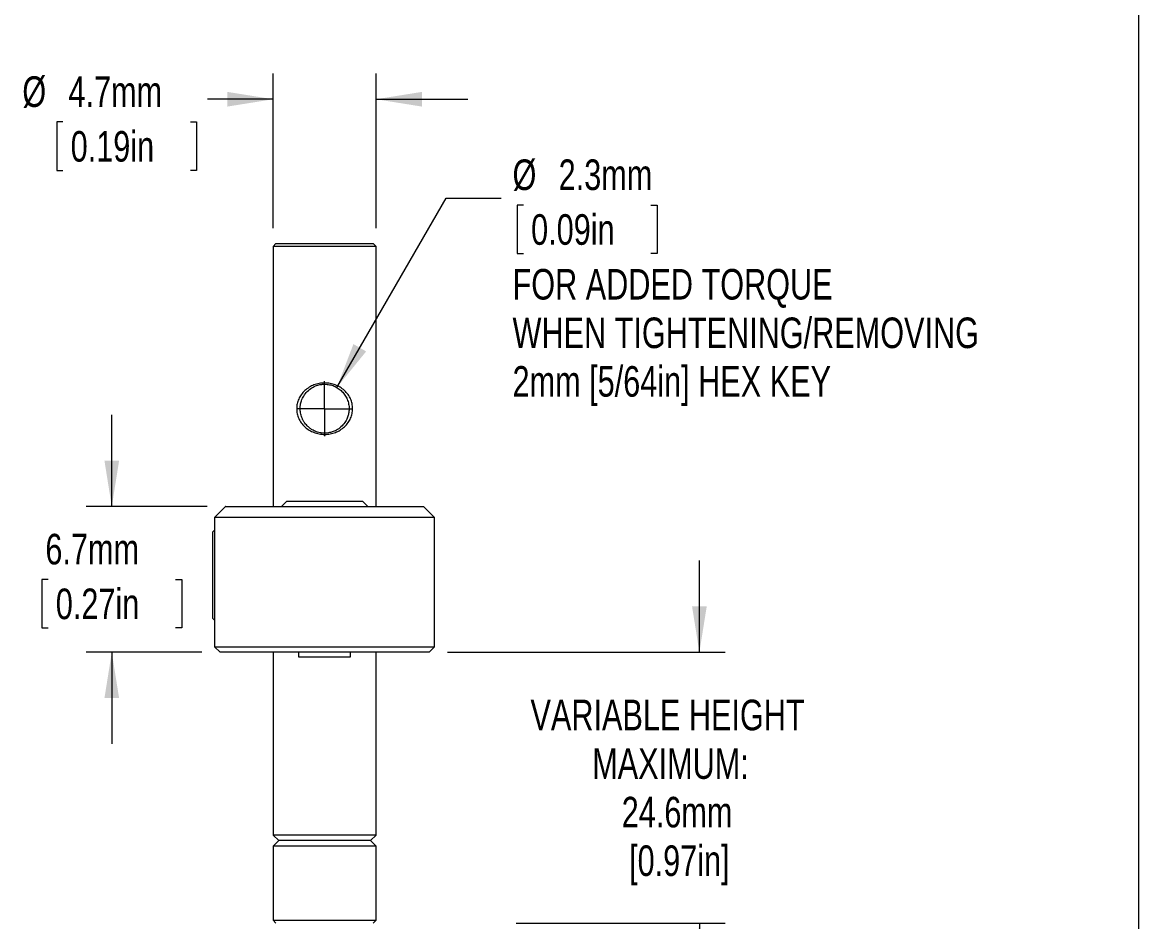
# Model space of a CAD drawing. Header units: millimetres. Extents: x 2 to 278, y 1 to 215.
# Drawn here: x 200.6 to 278, y 75.4 to 137.7 of the extents above; entities that cross this region are included whole.
import ezdxf

# ---------------------------------------------------------------- set-up
doc = ezdxf.new("R2010")
doc.units = ezdxf.units.MM
doc.styles.add('SLDTEXTSTYLE0', font='TXT', dxfattribs={"width": 0.75})
doc.dimstyles.new('SLDDIMSTYLE0', dxfattribs={"dimtxt": 2.116667, "dimasz": 3.175, "dimexe": 0, "dimexo": 0.0625, "dimgap": 0.529167, "dimtad": 0, "dimtih": 1, "dimtoh": 1, "dimdec": 1, "dimlfac": 0.666667, "dimrnd": 1e-09, "dimzin": 12, "dimdsep": 46, "dimtxsty": 'SLDTEXTSTYLE0', "dimsah": 1, "dimcen": 0.09, "dimadec": 0, "dimazin": 3, "dimtfac": 1, "dimtdec": 1, "dimtmove": 0, "dimatfit": 0, "dimfxl": 1, "dimfrac": 2, "dimtolj": 1, "dimtzin": 12, "dimarcsym": 0})
doc.dimstyles.new('SLDDIMSTYLE3', dxfattribs={"dimtxt": 2.116667, "dimasz": 3.175, "dimexe": 0, "dimexo": 0.0625, "dimgap": 0.529167, "dimtad": 0, "dimtih": 1, "dimtoh": 1, "dimdec": 1, "dimlfac": 0.666667, "dimrnd": 1e-09, "dimzin": 12, "dimdsep": 46, "dimtxsty": 'SLDTEXTSTYLE0', "dimsah": 1, "dimcen": 0, "dimadec": 0, "dimazin": 3, "dimtfac": 1, "dimtdec": 1, "dimtofl": 0, "dimtmove": 0, "dimatfit": 3, "dimfxl": 1, "dimfrac": 2, "dimtolj": 1, "dimtzin": 12, "dimarcsym": 0})

# ---------------------------------------------------------------- blocks, each defined once
blk = doc.blocks.new('_D_9')
at = {"color": 7, "linetype": 'Continuous', "lineweight": 0}
for p, q in [((206.846, 104.169), (206.846, 110.519)), ((213.465, 104.169), (205.068, 104.169)), ((202.431, 99.12), (202.002, 99.12)), ((202.002, 99.12), (202.002, 95.757)), ((211.261, 99.12), (211.69, 99.12)), ((211.69, 99.12), (211.69, 95.757)), ((202.002, 95.757), (202.431, 95.757)), ((211.69, 95.757), (211.261, 95.757)), ((213.084, 94.072), (205.068, 94.072)), ((206.846, 94.072), (206.846, 87.722))]:
    blk.add_line(p, q, dxfattribs=at)
for points in [[(206.846, 104.169), (207.354, 107.344), (206.338, 107.344)], [(206.846, 94.072), (206.338, 90.897), (207.354, 90.897)]]:
    blk.add_solid(points, dxfattribs=at)
at = {"color": 7, "linetype": 'Continuous', "lineweight": 0, "char_height": 2.1167, "attachment_point": 1, "style": 'SLDTEXTSTYLE0'}
for s, insert in [('6.7mm', (202.246, 102.278)), ('0.27in', (202.967, 98.486))]:
    blk.add_mtext(s, dxfattribs=dict(at, insert=insert))
blk = doc.blocks.new('_D_10')
at = {"color": 7, "linetype": 'Continuous', "lineweight": 0}
for p, q in [((218.031, 123.455), (218.031, 134.154)), ((225.155, 123.455), (225.155, 134.154)), ((218.031, 132.376), (213.473, 132.376)), ((225.155, 132.376), (231.505, 132.376)), ((203.462, 130.805), (203.033, 130.805)), ((203.033, 130.805), (203.033, 127.442)), ((212.292, 130.805), (212.722, 130.805)), ((212.722, 130.805), (212.722, 127.442)), ((203.033, 127.442), (203.462, 127.442)), ((212.722, 127.442), (212.292, 127.442))]:
    blk.add_line(p, q, dxfattribs=at)
for points in [[(218.031, 132.376), (214.856, 132.884), (214.856, 131.868)], [(225.155, 132.376), (228.33, 131.868), (228.33, 132.884)]]:
    blk.add_solid(points, dxfattribs=at)
at = {"color": 7, "linetype": 'Continuous', "lineweight": 0, "char_height": 2.1167, "attachment_point": 1, "style": 'SLDTEXTSTYLE0'}
for s, insert in [('%%c', (200.649, 133.963)), ('4.7mm', (203.844, 133.963)), ('0.19in', (203.999, 130.171))]:
    blk.add_mtext(s, dxfattribs=dict(at, insert=insert))
blk = doc.blocks.new('_D_11')
at = {"color": 7, "linetype": 'Continuous', "lineweight": 0}
for p, q in [((222.441, 112.414), (230.007, 125.519)), ((230.007, 125.519), (233.817, 125.519)), ((235.362, 125.048), (234.932, 125.048)), ((234.932, 125.048), (234.932, 121.685)), ((244.192, 125.048), (244.621, 125.048)), ((244.621, 125.048), (244.621, 121.685)), ((234.932, 121.685), (235.362, 121.685)), ((244.621, 121.685), (244.192, 121.685))]:
    blk.add_line(p, q, dxfattribs=at)
blk.add_solid([(222.441, 112.414), (224.468, 114.91), (223.588, 115.418)], dxfattribs=at)
at = {"color": 7, "linetype": 'Continuous', "lineweight": 0, "attachment_point": 1, "style": 'SLDTEXTSTYLE0'}
for s, insert, char_height in [('%%c', (234.611, 128.206), 2.1167), ('2.3mm', (237.806, 128.206), 2.1167), ('0.09in', (235.898, 124.413), 2.1167), ('FOR ADDED TORQUE', (234.611, 120.621), 2.11667), ('WHEN TIGHTENING/REMOVING', (234.611, 117.258), 2.11667), ('2mm [5/64in] HEX KEY', (234.611, 113.895), 2.11667)]:
    blk.add_mtext(s, dxfattribs=dict(at, insert=insert, char_height=char_height))
blk = doc.blocks.new('_D_12')
at = {"color": 7, "linetype": 'Continuous', "lineweight": 0}
for p, q in [((247.556, 94.072), (247.556, 100.422)), ((230.102, 94.072), (249.334, 94.072)), ((234.865, 75.322), (249.334, 75.322)), ((247.556, 75.322), (247.556, 68.972))]:
    blk.add_line(p, q, dxfattribs=at)
for points in [[(247.556, 94.072), (248.064, 97.247), (247.048, 97.247)], [(247.556, 75.322), (247.048, 72.147), (248.064, 72.147)]]:
    blk.add_solid(points, dxfattribs=at)
at = {"color": 7, "linetype": 'Continuous', "lineweight": 0, "attachment_point": 1, "style": 'SLDTEXTSTYLE0'}
for s, insert, char_height in [('VARIABLE HEIGHT', (235.854, 90.789), 2.11667), ('MAXIMUM:', (240.128, 87.426), 2.1167), ('24.6mm', (242.174, 84.063), 2.1167), ('[0.97in]', (242.686, 80.699), 2.1167)]:
    blk.add_mtext(s, dxfattribs=dict(at, insert=insert, char_height=char_height))
blk = doc.blocks.new('SW_CENTERMARKSYMBOL_0')
at = {"color": 0, "linetype": 'Continuous', "lineweight": 0}
for q in [(0, 1.905), (-1.905, 0), (0, -1.905), (1.905, 0)]:
    blk.add_line((0, 0), q, dxfattribs=at)

msp = doc.modelspace()

# ---------------------------------------------------------------- linework, layer by layer
at = {"color": 7, "linetype": 'Continuous', "lineweight": 0}
for p, q in [((277.989, 0.903), (277.989, 214.645)), ((218.221, 122.376), (218.031, 122.185)), ((218.221, 122.376), (224.965, 122.376)), ((225.155, 122.185), (224.965, 122.376)), ((218.031, 122.185), (218.031, 104.169)), ((225.155, 122.185), (218.031, 122.185)), ((225.155, 104.169), (225.155, 122.185)), ((221.489, 112.633), (221.609, 112.639)), ((218.974, 104.55), (218.593, 104.169)), ((218.974, 104.55), (224.212, 104.55)), ((224.593, 104.169), (224.212, 104.55)), ((214.735, 104.169), (213.973, 103.407)), ((214.744, 104.177), (214.735, 104.169)), ((214.735, 104.169), (220.641, 104.169)), ((220.641, 104.169), (222.546, 104.169)), ((222.546, 104.169), (228.451, 104.169)), ((228.451, 104.169), (228.447, 104.173)), ((229.213, 103.407), (228.451, 104.169)), ((213.973, 103.407), (213.973, 94.453)), ((213.973, 103.407), (213.973, 103.407)), ((220.641, 103.407), (213.973, 103.407)), ((222.546, 103.407), (220.641, 103.407)), ((229.213, 103.407), (222.546, 103.407)), ((229.213, 94.453), (229.213, 103.407)), ((229.213, 103.407), (229.213, 103.407)), ((213.973, 102.525), (213.855, 102.406)), ((213.855, 96.406), (213.855, 102.406)), ((213.855, 96.406), (213.973, 96.288)), ((213.973, 94.453), (214.354, 94.072)), ((213.973, 94.453), (220.641, 94.453)), ((220.641, 94.453), (222.546, 94.453)), ((222.546, 94.453), (229.213, 94.453)), ((228.832, 94.072), (229.213, 94.453)), ((220.641, 94.072), (214.354, 94.072)), ((218.031, 94.072), (218.031, 81.418)), ((219.793, 94.072), (219.793, 93.75)), ((219.793, 93.75), (223.393, 93.75)), ((222.546, 94.072), (220.641, 94.072)), ((228.832, 94.072), (222.546, 94.072)), ((223.393, 93.75), (223.393, 94.072)), ((225.155, 81.418), (225.155, 94.072)), ((218.031, 81.418), (218.412, 81.037)), ((225.155, 81.418), (218.031, 81.418)), ((224.774, 81.037), (225.155, 81.418)), ((218.412, 81.037), (218.031, 80.656)), ((218.031, 80.656), (218.031, 75.513)), ((225.155, 80.656), (218.031, 80.656)), ((224.774, 81.037), (218.412, 81.037)), ((225.155, 80.656), (224.774, 81.037)), ((225.155, 75.513), (225.155, 80.656)), ((218.031, 75.513), (218.221, 75.322)), ((218.031, 75.513), (225.155, 75.513)), ((224.965, 75.322), (225.155, 75.513))]:
    msp.add_line(p, q, dxfattribs=at)
for points, knots in [([(221.593, 112.726), (221.721, 112.719), (221.975, 112.707), (222.339, 112.604), (222.673, 112.437), (222.97, 112.208), (223.219, 111.937), (223.4, 111.629), (223.505, 111.297), (223.539, 110.95), (223.507, 110.602), (223.402, 110.269), (223.222, 109.96), (222.975, 109.687), (222.679, 109.456), (222.344, 109.288), (221.98, 109.187), (221.598, 109.155), (221.215, 109.186), (220.851, 109.285), (220.515, 109.453), (220.217, 109.682), (219.968, 109.954), (219.787, 110.262), (219.681, 110.595), (219.648, 110.942), (219.679, 111.29), (219.785, 111.623), (219.965, 111.933), (220.214, 112.206), (220.512, 112.437), (220.847, 112.605), (221.211, 112.708), (221.465, 112.72), (221.593, 112.726)], [0, 0, 0, 0, 0.032212, 0.063622, 0.095269, 0.128173, 0.161362, 0.191712, 0.22062, 0.249691, 0.278715, 0.307619, 0.338014, 0.371294, 0.404234, 0.435909, 0.467353, 0.499624, 0.531853, 0.563302, 0.595023, 0.628044, 0.661281, 0.691677, 0.720635, 0.749764, 0.778818, 0.807763, 0.838225, 0.871608, 0.904674, 0.936399, 0.967819, 1, 1, 1, 1]), ([(221.593, 112.641), (221.508, 112.637), (221.319, 112.629), (221.018, 112.552), (220.691, 112.399), (220.381, 112.154), (220.138, 111.844), (219.985, 111.517), (219.912, 111.217), (219.89, 110.93), (219.917, 110.634), (219.982, 110.402), (220.049, 110.244), (220.089, 110.161), (220.135, 110.078), (220.223, 109.939), (220.359, 109.772), (220.547, 109.605), (220.713, 109.493), (220.836, 109.427), (220.904, 109.396), (220.93, 109.385), (220.935, 109.383), (220.936, 109.383), (220.936, 109.383), (220.937, 109.382), (220.937, 109.382), (221.045, 109.337), (221.267, 109.27), (221.555, 109.244), (221.777, 109.258), (221.971, 109.288), (222.212, 109.358), (222.51, 109.504), (222.807, 109.739), (223.04, 110.037), (223.167, 110.3), (223.227, 110.487), (223.272, 110.675), (223.299, 110.937), (223.273, 111.216), (223.218, 111.439), (223.141, 111.653), (223.008, 111.899), (222.798, 112.153), (222.546, 112.36), (222.257, 112.517), (221.933, 112.621), (221.707, 112.634), (221.593, 112.641)], [0, 0, 0, 0, 0.023519, 0.052108, 0.08594, 0.125115, 0.16427, 0.198048, 0.226549, 0.249977, 0.277103, 0.308235, 0.316691, 0.325416, 0.334415, 0.343857, 0.372393, 0.39576, 0.415785, 0.429316, 0.435847, 0.437126, 0.437379, 0.437431, 0.437442, 0.437445, 0.437549, 0.437644, 0.470515, 0.501727, 0.516865, 0.531706, 0.555825, 0.587032, 0.625392, 0.663605, 0.694721, 0.707647, 0.718852, 0.748576, 0.779622, 0.795801, 0.812459, 0.84341, 0.874655, 0.906234, 0.937624, 0.968754, 1, 1, 1, 1]), ([(221.593, 109.25), (221.508, 109.251), (221.409, 109.253), (221.316, 109.275), (221.303, 109.278)], [0, 0, 0, 0, 0.86882, 1, 1, 1, 1])]:
    msp.add_open_spline(points, degree=3, knots=knots, dxfattribs=at)

# ---------------------------------------------------------------- block references
msp.add_blockref('SW_CENTERMARKSYMBOL_0', (221.593, 110.946), dxfattribs=at)

# ---------------------------------------------------------------- dimensions: what is measured, and where the dimension line sits
dim = msp.add_linear_dim(base=(225.155, 132.376), p1=(218.031, 122.185), p2=(225.155, 122.185), text='%%c<>', dimstyle='SLDDIMSTYLE0', dxfattribs=at)
dim.commit()
dim.dimension.update_dxf_attribs({"geometry": '_D_10', "text_midpoint": (206.846, 132.376), "dimtype": 160})
dim = msp.add_diameter_dim_2p(p1=(220.745, 109.477), p2=(222.441, 112.414), text='<>\\PFOR ADDED TORQUE\\PWHEN TIGHTENING/REMOVING\\P2mm [5/64in] HEX KEY', dimstyle='SLDDIMSTYLE3', dxfattribs=at)
dim.commit()
dim.dimension.update_dxf_attribs({"geometry": '_D_11', "text_midpoint": (255.575, 126.618), "dimtype": 163})
dim = msp.add_linear_dim(base=(206.846, 94.072), p1=(214.735, 104.169), p2=(214.354, 94.072), angle=90, dimstyle='SLDDIMSTYLE0', dxfattribs=at)
dim.commit()
dim.dimension.update_dxf_attribs({"geometry": '_D_9', "text_midpoint": (206.846, 99.12), "dimtype": 160})
dim = msp.add_linear_dim(base=(247.556, 75.322), p1=(228.832, 94.072), p2=(233.595, 75.322), angle=90, text='VARIABLE HEIGHT\\PMAXIMUM:\\P24.6mm\\P[0.97in]', dimstyle='SLDDIMSTYLE0', dxfattribs=at)
dim.commit()
dim.dimension.update_dxf_attribs({"geometry": '_D_12', "text_midpoint": (247.556, 84.697), "dimtype": 160})

doc.saveas('drawing.dxf')
